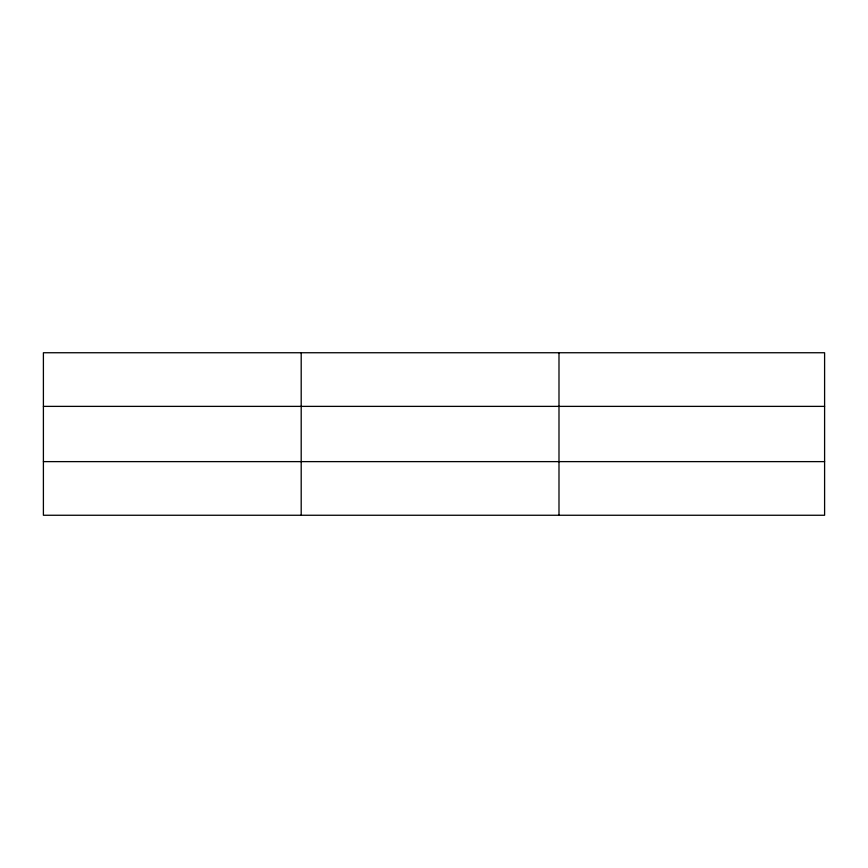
<?xml version="1.0" encoding="UTF-8"?>
<svg xmlns="http://www.w3.org/2000/svg" width="868" height="868" viewBox="0 0 868 868"><rect width="100%" height="100%" fill="white"/><g stroke="black" fill="none" stroke-linecap="round" stroke-linejoin="round"><path stroke-width="1.3" d="M301.196 515.256L301.196 352.744M558.992 515.256L558.992 352.744M824.6 406.376L824.6 352.744L43.4 352.744L43.4 515.256L824.6 515.256L824.6 406.376L43.4 406.376M43.4 461.624L824.6 461.624"/></g></svg>
